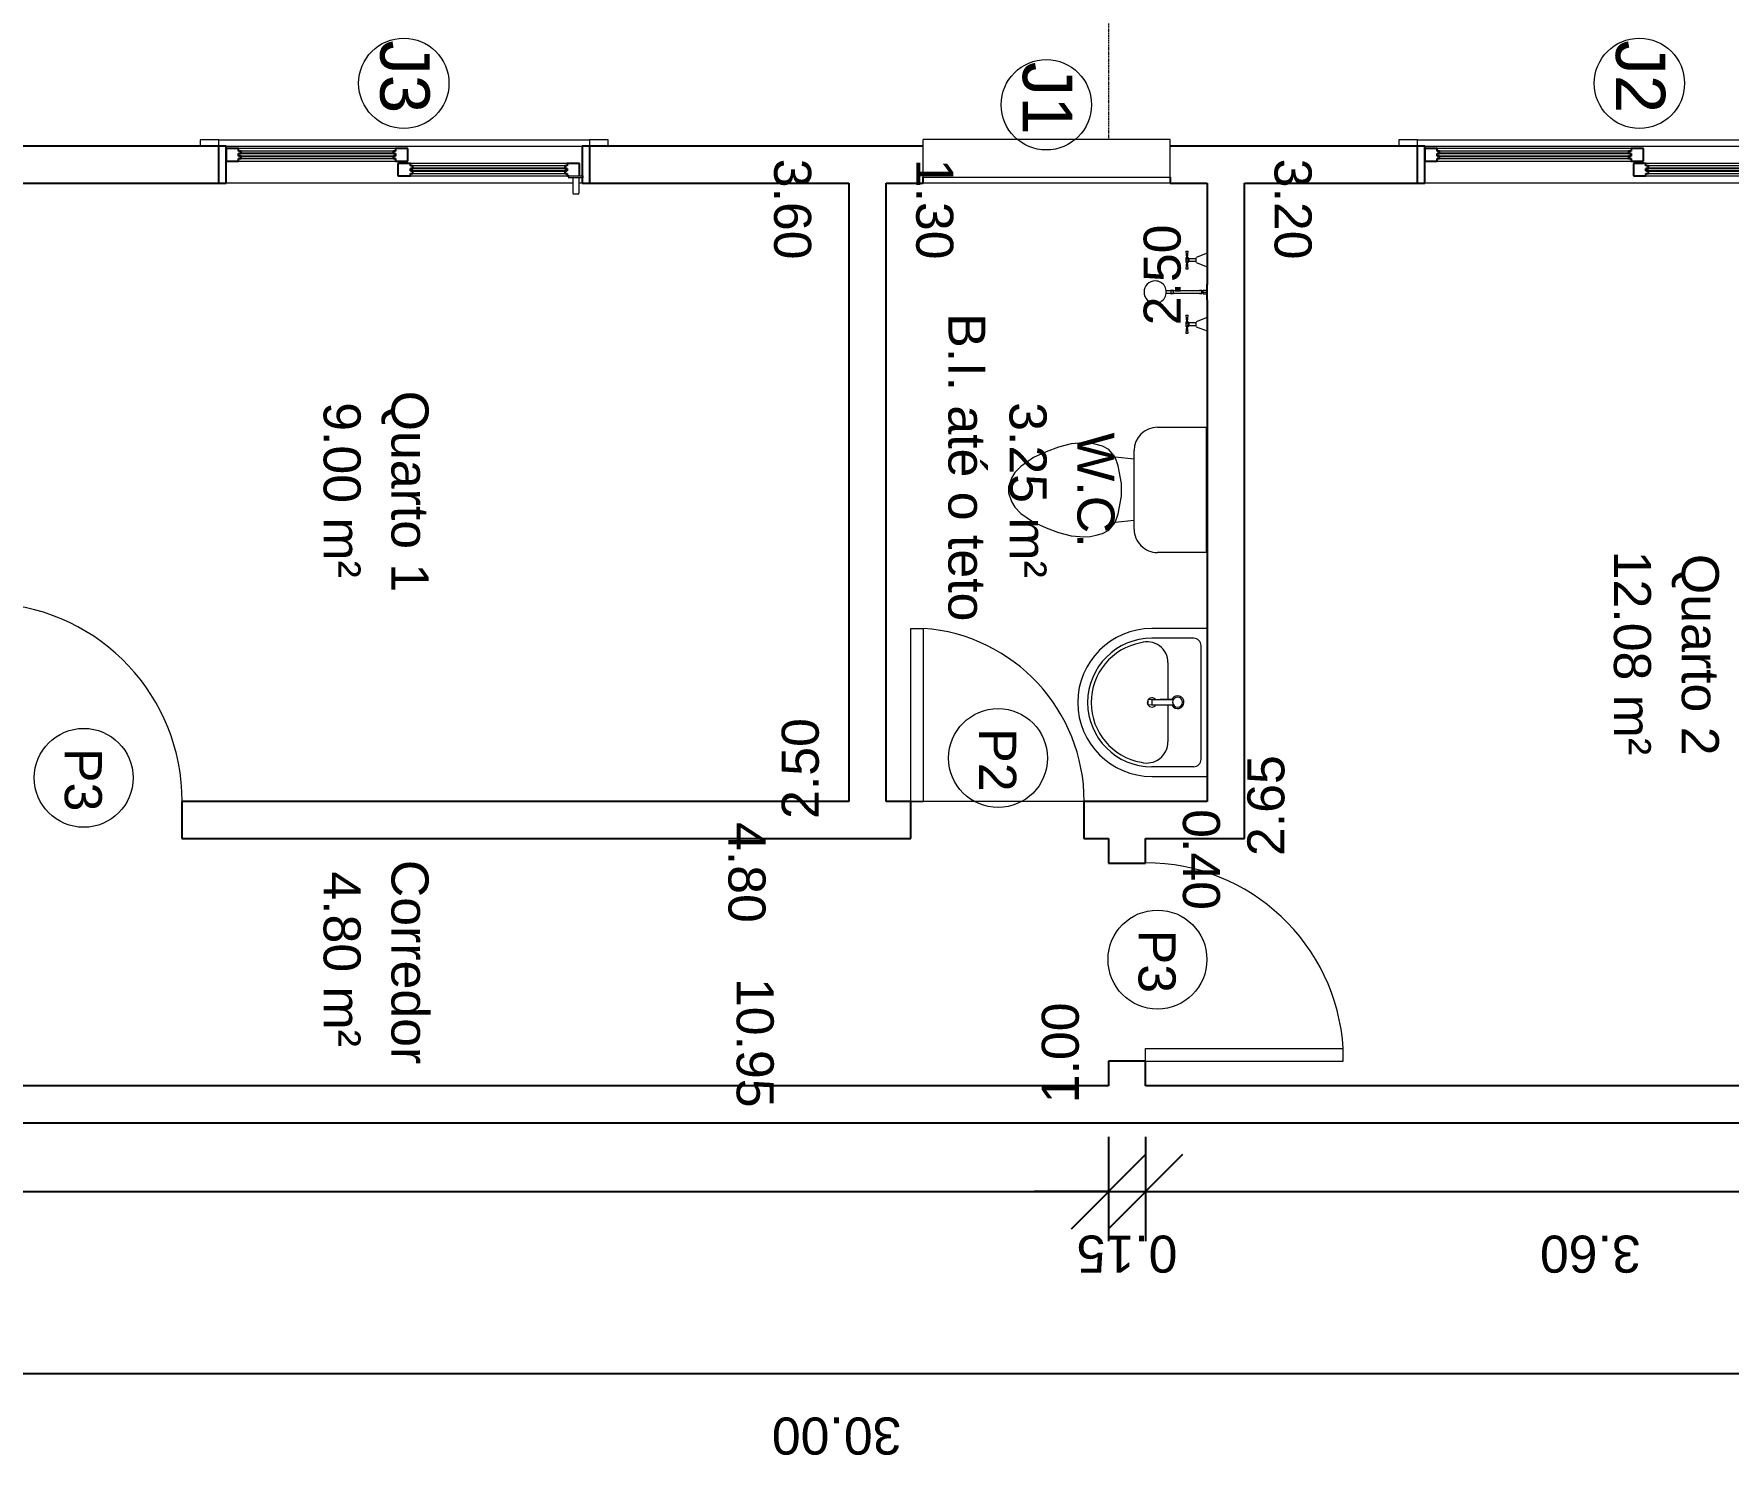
# Model space of a CAD drawing. Header units: centimetres. Extents: x 1481 to 8105, y -69 to 2574.
# Drawn here: x 2884 to 3570, y 1607 to 2183 of the extents above; entities that cross this region are included whole.
import ezdxf

# ---------------------------------------------------------------- set-up
doc = ezdxf.new("R2010")
doc.units = ezdxf.units.CM
doc.linetypes.add('Oculta', pattern=[0.714375, 0.47625, -0.238125])
for name, color, linetype, lineweight in [('A-ANNO-DIMS', 1, 'Continuous', 9), ('A-AREA-IDEN', 1, 'Continuous', 9), ('A-DETL-HDLN', 84, 'Oculta', 9), ('A-DOOR', 31, 'Continuous', 9), ('A-DOOR-IDEN', 31, 'Continuous', 9), ('A-FLOR', 192, 'Continuous', 9), ('A-GENM', 13, 'Continuous', 9), ('A-GLAZ', 151, 'Continuous', 9), ('A-GLAZ-IDEN', 152, 'Continuous', 9), ('A-WALL', 250, 'Continuous', 9), ('C-TOPO', 7, 'Continuous', 9), ('G-ANNO-TEXT', 231, 'Continuous', 9), ('P-SANR-FIXT', 31, 'Continuous', 9)]:
    doc.layers.add(name, color=color, linetype=linetype, lineweight=lineweight)
doc.styles.add('Arial', font='arial.ttf', dxfattribs={"height": 15})
doc.styles.add('Arial_1', font='arial.ttf', dxfattribs={"height": 20})
doc.dimstyles.new('Cotas_Internas', dxfattribs={"dimscale": 30.48, "dimtxt": 15.303891, "dimasz": 0.695971, "dimexe": 0, "dimexo": 0.0625, "dimgap": 0.328084, "dimtad": 0, "dimjust": 2, "dimlfac": 0.01, "dimrnd": 0.01, "dimzin": 0, "dimdsep": 46, "dimtxsty": 'Arial', "dimblk1": 'NONE', "dimblk2": 'OBLIQUE', "dimsah": 1, "dimcen": 0.09, "dimse1": 1, "dimsd1": 1, "dimsd2": 1, "dimazin": 0, "dimtfac": 1, "dimtdec": 4, "dimtix": 1, "dimtmove": 2, "dimatfit": 3, "dimfxl": 0, "dimfxlon": 1, "dimtvp": 1, "dimtolj": 1, "dimtzin": 0, "dimarcsym": 2})
doc.dimstyles.new('Cotas_Planta_Baixa', dxfattribs={"dimscale": 30.48, "dimtxt": 15.303891, "dimasz": 0.984252, "dimexe": 0.656168, "dimexo": 0.0625, "dimgap": 0.574147, "dimtad": 1, "dimlfac": 0.01, "dimrnd": 0.01, "dimzin": 0, "dimdsep": 46, "dimtxsty": 'Arial', "dimblk1": 'OBLIQUE', "dimblk2": 'OBLIQUE', "dimsah": 1, "dimcen": 0.09, "dimdle": 0.656168, "dimazin": 0, "dimtfac": 1, "dimtdec": 4, "dimtix": 1, "dimtmove": 0, "dimatfit": 3, "dimfxl": 0.787402, "dimfxlon": 1, "dimtvp": 1, "dimtolj": 1, "dimtzin": 0, "dimarcsym": 2})

# ---------------------------------------------------------------- blocks, each defined once
blk = doc.blocks.new('M_Folha única - 80 x 210-645947-Planta Baixa')
at = {"layer": 'A-DOOR', "lineweight": 18}
for p, q in [((34.9, -7.5), (34.9, -87.51)), ((40, -7.5), (34.9, -7.5)), ((40, -7.5), (40, -87.51)), ((40, -87.51), (34.9, -87.51))]:
    blk.add_line(p, q, dxfattribs=at)
at = {"layer": 'A-DOOR'}
blk.add_arc((40, -7.5), 80.17, 180, 266.35264, dxfattribs=at)
blk = doc.blocks.new('M_Folha única - 80 x 210-646044-Planta Baixa')
at = {"layer": 'A-DOOR', "lineweight": 18}
for p, q in [((34.9, 7.5), (34.9, 87.51)), ((40, 87.51), (34.9, 87.51)), ((40, 7.5), (40, 87.51)), ((40, 7.5), (34.9, 7.5))]:
    blk.add_line(p, q, dxfattribs=at)
at = {"layer": 'A-DOOR'}
blk.add_arc((40, 7.5), 80.17, 93.64736, 180, dxfattribs=at)
blk = doc.blocks.new('M_Folha única - 70 x 210-646166-Planta Baixa')
at = {"layer": 'A-DOOR', "lineweight": 18}
for p, q in [((29.9, -7.5), (29.9, -77.48)), ((35, -7.5), (29.9, -7.5)), ((35, -7.5), (35, -77.48)), ((35, -77.48), (29.9, -77.48))]:
    blk.add_line(p, q, dxfattribs=at)
at = {"layer": 'A-DOOR'}
blk.add_arc((35, -7.5), 70.17, 180, 265.83198, dxfattribs=at)
blk = doc.blocks.new('Janela 2FL Correr - Janela 2FLs 1_50 x 1_20-628755-Planta Baixa')
at = {"layer": 'A-GENM'}
for p, q in [((66.5, -4.5), (66.5, -5.3)), ((66.75, -4.5), (66.5, -4.5)), ((66.5, -4.5), (66.75, -4.5)), ((66.75, -5.3), (66.5, -5.3)), ((66.5, -5.3), (66.75, -5.3)), ((66.75, -4.5), (72.25, -4.5)), ((72.25, -5.3), (66.75, -5.3)), ((68.25, -5.3), (68.25, -11.5)), ((70.75, -11.5), (70.75, -5.3)), ((72.25, -4.5), (72.5, -4.5)), ((72.5, -4.5), (72.25, -4.5)), ((72.25, -5.3), (72.5, -5.3)), ((72.5, -5.3), (72.25, -5.3)), ((72.5, -5.3), (72.5, -4.5)), ((68.25, -9.5), (68.25, -11.5)), ((68.5, -11.75), (70.5, -11.75)), ((70.75, -11.5), (70.75, -9.5))]:
    blk.add_line(p, q, dxfattribs=at)
for points in [[(68.26, -9.44), (68.25, -9.46), (68.25, -9.48), (68.25, -9.5)], [(70.75, -9.5), (70.75, -9.48), (70.75, -9.46), (70.74, -9.44)]]:
    blk.add_open_spline(points, degree=3, dxfattribs=at)
for points, knots in [([(68.25, -11.5), (68.25, -11.52), (68.25, -11.55), (68.27, -11.6), (68.28, -11.62), (68.29, -11.64), (68.3, -11.66), (68.32, -11.67), (68.34, -11.69), (68.35, -11.7), (68.37, -11.72), (68.4, -11.73), (68.45, -11.75), (68.48, -11.75), (68.5, -11.75)], [0, 0, 0, 0, 0.166667, 0.25, 0.333333, 0.375, 0.416667, 0.5, 0.541667, 0.583333, 0.666667, 0.75, 0.833333, 1, 1, 1, 1]), ([(70.5, -11.75), (70.52, -11.75), (70.55, -11.75), (70.6, -11.73), (70.63, -11.72), (70.65, -11.7), (70.66, -11.69), (70.68, -11.67), (70.7, -11.65), (70.71, -11.63), (70.72, -11.61), (70.73, -11.59), (70.75, -11.55), (70.75, -11.52), (70.75, -11.5)], [0, 0, 0, 0, 0.166667, 0.25, 0.333333, 0.416667, 0.458333, 0.5, 0.583333, 0.666667, 0.708333, 0.75, 0.833333, 1, 1, 1, 1])]:
    blk.add_open_spline(points, degree=3, knots=knots, dxfattribs=at)
at = {"layer": 'A-GLAZ'}
for p, q in [((-75, 10), (-82.5, 10)), ((-82.5, 10), (-82.5, 7.5)), ((-75, 7.5), (-75, 10)), ((-75, 10), (75, 10)), ((-75, 7.5), (-75, -7.5)), ((-72, -7.5), (-72, 7.5)), ((-72, 7.5), (72, 7.5)), ((72, 7.5), (72, -7.5)), ((82.5, 10), (75, 10)), ((75, 10), (75, 7.5)), ((75, -7.5), (75, 7.5)), ((82.5, 7.5), (82.5, 10)), ((1.5, 6.5), (-72, 6.5)), ((-72, 1.5), (1.5, 1.5)), ((-67, 5.5), (-67, 6.5)), ((-3.5, 6.5), (-67, 6.5)), ((-3.5, 5.5), (-67, 5.5)), ((-67, 4.5), (-67, 3.5)), ((-3.5, 4.5), (-67, 4.5)), ((-67, 3.5), (-3.5, 3.5)), ((-67, 1.5), (-67, 2.5)), ((-67, 2.5), (-3.5, 2.5)), ((-67, 1.5), (-3.5, 1.5)), ((-66, 4.5), (-66, 5.5)), ((-4.5, 5.5), (-66, 5.5)), ((-66, 2.5), (-66, 3.5)), ((-66, 2.5), (-4.5, 2.5)), ((-4.5, 5.5), (-4.5, 4.5)), ((-4.5, 3.5), (-4.5, 2.5)), ((-3.5, 6.5), (-3.5, 5.5)), ((-3.5, 3.5), (-3.5, 4.5)), ((-3.5, 2.5), (-3.5, 1.5)), ((71, 0.5), (-2.5, 0.5)), ((-2.5, 0.5), (-2.5, -4.5)), ((1.5, 1.5), (1.5, 6.5)), ((2.5, -0.5), (2.5, 0.5)), ((66, 0.5), (2.5, 0.5)), ((66, 0.5), (66, -0.5)), ((71, -4.5), (71, 0.5)), ((-2.5, -4.5), (71, -4.5)), ((66, -0.5), (2.5, -0.5)), ((66, -1.5), (2.5, -1.5)), ((2.5, -1.5), (2.5, -2.5)), ((2.5, -2.5), (66, -2.5)), ((2.5, -3.5), (66, -3.5)), ((2.5, -4.5), (2.5, -3.5)), ((2.5, -4.5), (66, -4.5)), ((3.5, -1.5), (3.5, -0.5)), ((65, -0.5), (3.5, -0.5)), ((3.5, -3.5), (3.5, -2.5)), ((3.5, -3.5), (65, -3.5)), ((65, -0.5), (65, -1.5)), ((65, -2.5), (65, -3.5)), ((66, -2.5), (66, -1.5)), ((66, -3.5), (66, -4.5)), ((68.28, -7.5), (-72, -7.5)), ((72, -7.5), (70.72, -7.5))]:
    blk.add_line(p, q, dxfattribs=at)
at = {"layer": 'A-GLAZ', "lineweight": 25}
for p, q in [((-72, 7.5), (-75, 7.5)), ((-72, -7.5), (-72, 7.5)), ((75, 7.5), (72, 7.5)), ((72, 7.5), (72, -4.5)), ((-67, 6.5), (-72, 6.5)), ((-72, 6.5), (-72, 1.5)), ((-72, 1.5), (-67, 1.5)), ((-67, 5.5), (-67, 6.5)), ((-66, 5.5), (-67, 5.5)), ((-3.5, 4.5), (-67, 4.5)), ((-67, 4.5), (-67, 3.5)), ((-67, 3.5), (-67, 4.5)), ((-67, 4.5), (-66, 4.5)), ((-67, 3.5), (-3.5, 3.5)), ((-66, 3.5), (-67, 3.5)), ((-67, 1.5), (-67, 2.5)), ((-67, 2.5), (-66, 2.5)), ((-66, 4.5), (-66, 5.5)), ((-66, 2.5), (-66, 3.5)), ((-3.5, 5.5), (-4.5, 5.5)), ((-4.5, 5.5), (-4.5, 4.5)), ((-4.5, 4.5), (-3.5, 4.5)), ((-3.5, 3.5), (-4.5, 3.5)), ((-4.5, 3.5), (-4.5, 2.5)), ((-4.5, 2.5), (-3.5, 2.5)), ((-3.5, 6.5), (-3.5, 5.5)), ((1.5, 6.5), (-3.5, 6.5)), ((-3.5, 3.5), (-3.5, 4.5)), ((-3.5, 4.5), (-3.5, 3.5)), ((-3.5, 2.5), (-3.5, 1.5)), ((-3.5, 1.5), (1.5, 1.5)), ((2.5, 0.5), (-2.5, 0.5)), ((-2.5, 0.5), (-2.5, -4.5)), ((1.5, 1.5), (1.5, 6.5)), ((2.5, -0.5), (2.5, 0.5)), ((66, 0.5), (66, -0.5)), ((71, 0.5), (66, 0.5)), ((71, -4.5), (71, 0.5)), ((-2.5, -4.5), (2.5, -4.5)), ((3.5, -0.5), (2.5, -0.5)), ((66, -1.5), (2.5, -1.5)), ((2.5, -1.5), (2.5, -2.5)), ((2.5, -2.5), (2.5, -1.5)), ((2.5, -1.5), (3.5, -1.5)), ((2.5, -2.5), (66, -2.5)), ((3.5, -2.5), (2.5, -2.5)), ((2.5, -4.5), (2.5, -3.5)), ((2.5, -3.5), (3.5, -3.5)), ((3.5, -1.5), (3.5, -0.5)), ((3.5, -3.5), (3.5, -2.5)), ((66, -0.5), (65, -0.5)), ((65, -0.5), (65, -1.5)), ((65, -1.5), (66, -1.5)), ((66, -2.5), (65, -2.5)), ((65, -2.5), (65, -3.5)), ((65, -3.5), (66, -3.5)), ((66, -2.5), (66, -1.5)), ((66, -1.5), (66, -2.5)), ((66, -3.5), (66, -4.5)), ((66, -4.5), (66.75, -4.5)), ((72, -5.3), (72, -7.5)), ((-75, -7.5), (-72, -7.5)), ((72, -7.5), (75, -7.5))]:
    blk.add_line(p, q, dxfattribs=at)
blk = doc.blocks.new('Janela 2FL Correr - Janela 2FLs 1_80 x 1_20-646655-Planta Baixa')
at = {"layer": 'A-GENM'}
for p, q in [((81.5, -4.5), (81.5, -5.3)), ((81.75, -4.5), (81.5, -4.5)), ((81.5, -4.5), (81.75, -4.5)), ((81.75, -5.3), (81.5, -5.3)), ((81.5, -5.3), (81.75, -5.3)), ((81.75, -4.5), (87.25, -4.5)), ((87.25, -5.3), (81.75, -5.3)), ((83.25, -5.3), (83.25, -11.5)), ((85.75, -11.5), (85.75, -5.3)), ((87.25, -4.5), (87.5, -4.5)), ((87.5, -4.5), (87.25, -4.5)), ((87.25, -5.3), (87.5, -5.3)), ((87.5, -5.3), (87.25, -5.3)), ((87.5, -5.3), (87.5, -4.5)), ((83.25, -9.5), (83.25, -11.5)), ((83.5, -11.75), (85.5, -11.75)), ((85.75, -11.5), (85.75, -9.5))]:
    blk.add_line(p, q, dxfattribs=at)
for points in [[(83.26, -9.44), (83.25, -9.46), (83.25, -9.48), (83.25, -9.5)], [(85.75, -9.5), (85.75, -9.48), (85.75, -9.46), (85.74, -9.44)]]:
    blk.add_open_spline(points, degree=3, dxfattribs=at)
for points, knots in [([(83.25, -11.5), (83.25, -11.52), (83.25, -11.55), (83.27, -11.6), (83.28, -11.62), (83.29, -11.64), (83.3, -11.66), (83.32, -11.67), (83.34, -11.69), (83.35, -11.7), (83.37, -11.72), (83.4, -11.73), (83.45, -11.75), (83.48, -11.75), (83.5, -11.75)], [0, 0, 0, 0, 0.166667, 0.25, 0.333333, 0.375, 0.416667, 0.5, 0.541667, 0.583333, 0.666667, 0.75, 0.833333, 1, 1, 1, 1]), ([(85.5, -11.75), (85.52, -11.75), (85.55, -11.75), (85.6, -11.73), (85.63, -11.72), (85.65, -11.7), (85.66, -11.69), (85.68, -11.67), (85.7, -11.65), (85.71, -11.63), (85.72, -11.61), (85.73, -11.59), (85.75, -11.55), (85.75, -11.52), (85.75, -11.5)], [0, 0, 0, 0, 0.166667, 0.25, 0.333333, 0.416667, 0.458333, 0.5, 0.583333, 0.666667, 0.708333, 0.75, 0.833333, 1, 1, 1, 1])]:
    blk.add_open_spline(points, degree=3, knots=knots, dxfattribs=at)
at = {"layer": 'A-GLAZ'}
for p, q in [((-90, 10), (-97.5, 10)), ((-97.5, 10), (-97.5, 7.5)), ((-90, 7.5), (-90, 10)), ((-90, 10), (90, 10)), ((-90, 7.5), (-90, -7.5)), ((-87, -7.5), (-87, 7.5)), ((-87, 7.5), (87, 7.5)), ((87, 7.5), (87, -7.5)), ((97.5, 10), (90, 10)), ((90, 10), (90, 7.5)), ((90, -7.5), (90, 7.5)), ((97.5, 7.5), (97.5, 10)), ((1.5, 6.5), (-87, 6.5)), ((-87, 1.5), (1.5, 1.5)), ((-82, 5.5), (-82, 6.5)), ((-3.5, 6.5), (-82, 6.5)), ((-3.5, 5.5), (-82, 5.5)), ((-82, 4.5), (-82, 3.5)), ((-3.5, 4.5), (-82, 4.5)), ((-82, 3.5), (-3.5, 3.5)), ((-82, 1.5), (-82, 2.5)), ((-82, 2.5), (-3.5, 2.5)), ((-82, 1.5), (-3.5, 1.5)), ((-81, 4.5), (-81, 5.5)), ((-4.5, 5.5), (-81, 5.5)), ((-81, 2.5), (-81, 3.5)), ((-81, 2.5), (-4.5, 2.5)), ((-4.5, 5.5), (-4.5, 4.5)), ((-4.5, 3.5), (-4.5, 2.5)), ((-3.5, 6.5), (-3.5, 5.5)), ((-3.5, 3.5), (-3.5, 4.5)), ((-3.5, 2.5), (-3.5, 1.5)), ((86, 0.5), (-2.5, 0.5)), ((-2.5, 0.5), (-2.5, -4.5)), ((1.5, 1.5), (1.5, 6.5)), ((2.5, -0.5), (2.5, 0.5)), ((81, 0.5), (2.5, 0.5)), ((81, 0.5), (81, -0.5)), ((86, -4.5), (86, 0.5)), ((-2.5, -4.5), (86, -4.5)), ((81, -0.5), (2.5, -0.5)), ((81, -1.5), (2.5, -1.5)), ((2.5, -1.5), (2.5, -2.5)), ((2.5, -2.5), (81, -2.5)), ((2.5, -3.5), (81, -3.5)), ((2.5, -4.5), (2.5, -3.5)), ((2.5, -4.5), (81, -4.5)), ((3.5, -1.5), (3.5, -0.5)), ((80, -0.5), (3.5, -0.5)), ((3.5, -3.5), (3.5, -2.5)), ((3.5, -3.5), (80, -3.5)), ((80, -0.5), (80, -1.5)), ((80, -2.5), (80, -3.5)), ((81, -2.5), (81, -1.5)), ((81, -3.5), (81, -4.5)), ((83.28, -7.5), (-87, -7.5)), ((87, -7.5), (85.72, -7.5))]:
    blk.add_line(p, q, dxfattribs=at)
at = {"layer": 'A-GLAZ', "lineweight": 25}
for p, q in [((-87, 7.5), (-90, 7.5)), ((-87, -7.5), (-87, 7.5)), ((90, 7.5), (87, 7.5)), ((87, 7.5), (87, -4.5)), ((-82, 6.5), (-87, 6.5)), ((-87, 6.5), (-87, 1.5)), ((-87, 1.5), (-82, 1.5)), ((-82, 5.5), (-82, 6.5)), ((-81, 5.5), (-82, 5.5)), ((-3.5, 4.5), (-82, 4.5)), ((-82, 4.5), (-82, 3.5)), ((-82, 3.5), (-82, 4.5)), ((-82, 4.5), (-81, 4.5)), ((-82, 3.5), (-3.5, 3.5)), ((-81, 3.5), (-82, 3.5)), ((-82, 1.5), (-82, 2.5)), ((-82, 2.5), (-81, 2.5)), ((-81, 4.5), (-81, 5.5)), ((-81, 2.5), (-81, 3.5)), ((-3.5, 5.5), (-4.5, 5.5)), ((-4.5, 5.5), (-4.5, 4.5)), ((-4.5, 4.5), (-3.5, 4.5)), ((-3.5, 3.5), (-4.5, 3.5)), ((-4.5, 3.5), (-4.5, 2.5)), ((-4.5, 2.5), (-3.5, 2.5)), ((-3.5, 6.5), (-3.5, 5.5)), ((1.5, 6.5), (-3.5, 6.5)), ((-3.5, 3.5), (-3.5, 4.5)), ((-3.5, 4.5), (-3.5, 3.5)), ((-3.5, 2.5), (-3.5, 1.5)), ((-3.5, 1.5), (1.5, 1.5)), ((2.5, 0.5), (-2.5, 0.5)), ((-2.5, 0.5), (-2.5, -4.5)), ((1.5, 1.5), (1.5, 6.5)), ((2.5, -0.5), (2.5, 0.5)), ((81, 0.5), (81, -0.5)), ((86, 0.5), (81, 0.5)), ((86, -4.5), (86, 0.5)), ((-2.5, -4.5), (2.5, -4.5)), ((3.5, -0.5), (2.5, -0.5)), ((81, -1.5), (2.5, -1.5)), ((2.5, -1.5), (2.5, -2.5)), ((2.5, -2.5), (2.5, -1.5)), ((2.5, -1.5), (3.5, -1.5)), ((2.5, -2.5), (81, -2.5)), ((3.5, -2.5), (2.5, -2.5)), ((2.5, -4.5), (2.5, -3.5)), ((2.5, -3.5), (3.5, -3.5)), ((3.5, -1.5), (3.5, -0.5)), ((3.5, -3.5), (3.5, -2.5)), ((81, -0.5), (80, -0.5)), ((80, -0.5), (80, -1.5)), ((80, -1.5), (81, -1.5)), ((81, -2.5), (80, -2.5)), ((80, -2.5), (80, -3.5)), ((80, -3.5), (81, -3.5)), ((81, -2.5), (81, -1.5)), ((81, -1.5), (81, -2.5)), ((81, -3.5), (81, -4.5)), ((81, -4.5), (81.75, -4.5)), ((87, -5.3), (87, -7.5)), ((-90, -7.5), (-87, -7.5)), ((87, -7.5), (90, -7.5))]:
    blk.add_line(p, q, dxfattribs=at)
blk = doc.blocks.new('Janela Maxim-ar - WC 1_00 x 0_60-628378-Planta Baixa')
at = {"layer": 'A-GLAZ'}
for p, q in [((-50, -5.08), (-50, 10.16)), ((50, 10.16), (-50, 10.16)), ((50, -5.08), (50, 10.16)), ((-50, -5.08), (50, -5.08))]:
    blk.add_line(p, q, dxfattribs=at)
blk = doc.blocks.new('Pia WC - Pia Simples WC-336002-Planta Baixa')
at = {"layer": 'P-SANR-FIXT'}
for p, q in [((-29.9, 22.5), (-29.9, 0)), ((-26, 5.5), (-26, 22.42)), ((-1.26, 14.24), (-0.93, 23.87)), ((-0.93, 23.87), (1.17, 23.87)), ((1.12, 22.42), (-0.88, 22.42)), ((-0.88, 22.42), (-0.88, 13.77)), ((1.12, 13.77), (1.12, 22.42)), ((1.17, 23.87), (1.5, 14.24)), ((26, 5.5), (26, 22.42)), ((29.9, 0), (29.9, 22.5)), ((-1.2, 15.91), (-15.88, 15.91)), ((16.12, 15.91), (1.44, 15.91)), ((-23, 2.5), (23, 2.5))]:
    blk.add_line(p, q, dxfattribs=at)
for centre, radius, start, end in [((0, 22.5), 29.9, 360, 180), ((0, 22.42), 26, 360, 180), ((0, 22.42), 24.57, 10.55316, 169.86698), ((-15.88, 24.51), 8.6, 164.97795, 270), ((0, 22.42), 1.88, 312.47474, 236.64659), ((16.12, 24.34), 8.43, 270, 17.7612), ((0.12, 12.04), 2.6, 122.05248, 266.93513), ((0.12, 12.04), 2, 90, 270), ((0.12, 12.04), 2.6, 266.93513, 57.94752), ((0.12, 12.04), 2, 270, 90), ((-23, 5.5), 3, 180, 270), ((23, 5.5), 3, 270, 0)]:
    blk.add_arc(centre, radius, start, end, dxfattribs=at)
blk = doc.blocks.new('Assento Sanitário - Privada-333374-Planta Baixa')
at = {"layer": 'P-SANR-FIXT'}
for p, q in [((-25.34, 49.47), (25.34, 49.47)), ((-25.34, 29.84), (-25.34, 49.47)), ((25.34, 49.47), (25.34, 29.84)), ((15.87, 20.38), (-15.88, 20.38)), ((-12.35, 20.38), (-13.23, 12.7)), ((-9.74, 13.97), (-13.23, 12.7)), ((-2.54, 15.24), (-9.74, 13.97)), ((2.54, 15.24), (-2.54, 15.24)), ((9.74, 13.97), (2.54, 15.24)), ((13.23, 12.7), (9.74, 13.97)), ((12.35, 20.38), (13.23, 12.7)), ((-17.7, 7.62), (-18.38, 5.08)), ((-16.26, 10.16), (-17.7, 7.62)), ((-13.23, 12.7), (-16.26, 10.16)), ((16.26, 10.16), (13.23, 12.7)), ((17.7, 7.62), (16.26, 10.16)), ((18.38, 5.08), (17.7, 7.62)), ((-18.83, 2.53), (-19.05, 0)), ((-19.05, 0), (-18.61, -5.06)), ((-18.38, 5.08), (-18.83, 2.53)), ((18.83, 2.53), (18.38, 5.08)), ((18.61, -5.06), (19.05, 0)), ((19.05, 0), (18.83, 2.53)), ((-18.61, -5.06), (-17.24, -10.16)), ((17.24, -10.16), (18.61, -5.06)), ((-17.24, -10.16), (-15.39, -15.24)), ((15.39, -15.24), (17.24, -10.16)), ((-15.39, -15.24), (-13.02, -20.32)), ((-13.02, -20.32), (-9.5, -25.4)), ((9.5, -25.4), (13.02, -20.32)), ((13.02, -20.32), (15.39, -15.24)), ((-9.5, -25.4), (-6.96, -27.94)), ((6.96, -27.94), (9.5, -25.4)), ((-6.96, -27.94), (-4.76, -29.21)), ((-4.76, -29.21), (-1.27, -30.48)), ((-1.27, -30.48), (1.27, -30.48)), ((1.27, -30.48), (4.76, -29.21)), ((4.76, -29.21), (6.96, -27.94))]:
    blk.add_line(p, q, dxfattribs=at)
for centre, start, end in [((-15.88, 29.84), 180, 270), ((15.87, 29.84), 270, 360)]:
    blk.add_arc(centre, 9.46, start, end, dxfattribs=at)
blk = doc.blocks.new('Chuveiro - Chuveiro Simples _ducha_-337202-Planta Baixa')
at = {"layer": 'P-SANR-FIXT'}
for p, q in [((0.01, 14.7), (-0.75, 14.7)), ((-0.75, 14.7), (-0.75, 14.68)), ((-0.75, 13.7), (-0.75, 14.7)), ((-0.75, 13.72), (-0.75, 13.7)), ((-0.5, 14.18), (-0.5, 2.68)), ((-0.49, 16.65), (-0.49, 14.2)), ((0.75, 14.7), (0.02, 14.7)), ((0.5, 2.68), (0.5, 14.18)), ((0.51, 14.2), (0.51, 16.66)), ((0.75, 14.7), (0.75, 13.7)), ((0.75, 14.68), (0.75, 14.7)), ((0.75, 13.7), (0.75, 13.72)), ((-14, 8.4), (-16.6, 8.63)), ((-16.6, 8.63), (-16.6, 7.77)), ((-16.6, 7.77), (-14, 8)), ((-14, 8.6), (-14, 7.8)), ((-13.97, 8.6), (-14, 8.6)), ((-14, 8.6), (-13.03, 8.6)), ((-14, 8), (-14, 8.4)), ((-13.03, 7.8), (-14, 7.8)), ((-14, 7.8), (-13.97, 7.8)), ((-13.7, 7.8), (-13.7, 7.5)), ((-12.3, 7.5), (-13.7, 7.5)), ((-13.7, 7.5), (-13.49, 7.5)), ((-13.5, 7.5), (-13.5, 4.5)), ((-13.48, 7.5), (-13.5, 7.5)), ((-13.5, 7.5), (-13.25, 7.5)), ((-12.97, 8.6), (-12, 8.6)), ((-12, 7.8), (-12.97, 7.8)), ((-12.75, 7.5), (-12.5, 7.5)), ((-12.5, 7.5), (-12.52, 7.5)), ((-12.51, 7.5), (-12.3, 7.5)), ((-12.5, 4.5), (-12.5, 7.5)), ((-12.3, 7.5), (-12.3, 7.8)), ((-12, 8.6), (-12.03, 8.6)), ((-12.03, 7.8), (-12, 7.8)), ((-9.4, 8.63), (-12, 8.4)), ((-12, 7.8), (-12, 8.6)), ((-12, 8), (-12, 8.4)), ((-12, 8), (-9.4, 7.77)), ((-9.4, 8.63), (-9.4, 7.77)), ((-0.75, 13.7), (0.75, 13.7)), ((12, 8.4), (9.4, 8.63)), ((9.4, 8.63), (9.4, 7.77)), ((9.4, 7.77), (12, 8)), ((12, 8.6), (12, 7.8)), ((12.03, 8.6), (12, 8.6)), ((12, 8.6), (12.97, 8.6)), ((12, 8), (12, 8.4)), ((12.97, 7.8), (12, 7.8)), ((12, 7.8), (12.03, 7.8)), ((12.3, 7.8), (12.3, 7.5)), ((13.7, 7.5), (12.3, 7.5)), ((12.3, 7.5), (12.51, 7.5)), ((12.5, 7.5), (12.5, 4.5)), ((12.52, 7.5), (12.5, 7.5)), ((12.5, 7.5), (12.75, 7.5)), ((13.03, 8.6), (14, 8.6)), ((14, 7.8), (13.03, 7.8)), ((13.25, 7.5), (13.5, 7.5)), ((13.5, 7.5), (13.48, 7.5)), ((13.49, 7.5), (13.7, 7.5)), ((13.5, 4.5), (13.5, 7.5)), ((13.7, 7.5), (13.7, 7.8)), ((14, 8.6), (13.97, 8.6)), ((13.97, 7.8), (14, 7.8)), ((16.6, 8.63), (14, 8.4)), ((14, 7.8), (14, 8.6)), ((14, 8), (14, 8.4)), ((14, 8), (16.6, 7.77)), ((16.6, 8.63), (16.6, 7.77)), ((-14, 4.5), (-15.75, 0)), ((-13.87, 4.5), (-13, 4.5)), ((-13, 4.5), (-12.13, 4.5)), ((-10.25, 0), (-12, 4.5)), ((-3.2, 0.2), (-3.2, 0)), ((-3.09, 0.2), (-3.2, 0.2)), ((-3.2, 0.2), (3.2, 0.2)), ((-0.48, 3.2), (-0.75, 3.2)), ((-0.75, 3.2), (-0.75, 3.18)), ((-0.75, 2.2), (-0.75, 3.2)), ((-0.75, 2.22), (-0.75, 2.2)), ((-0.75, 2.2), (0.75, 2.2)), ((-0.75, 1.7), (0, 1.7)), ((-0.75, 1.7), (-0.75, 0.2)), ((-0.5, 2.7), (-0.5, 1.7)), ((0, 1.7), (0.75, 1.7)), ((0, 1.7), (0, 0.2)), ((0.75, 3.2), (0.48, 3.2)), ((0.5, 1.7), (0.5, 2.7)), ((0.75, 3.2), (0.75, 2.2)), ((0.75, 3.18), (0.75, 3.2)), ((0.75, 2.2), (0.75, 2.22)), ((0.75, 1.7), (0.75, 0.2)), ((3.2, 0.2), (3.09, 0.2)), ((3.2, 0), (3.2, 0.2)), ((12, 4.5), (10.25, 0)), ((12.13, 4.5), (13, 4.5)), ((13, 4.5), (13.87, 4.5)), ((15.75, 0), (14, 4.5)), ((3.2, 0), (-3.2, 0)), ((-3.2, 0), (-3.09, 0)), ((3.09, 0), (3.2, 0))]:
    blk.add_line(p, q, dxfattribs=at)
for centre, radius, start, end in [((0, 21.09), 4.5, 360, 180), ((0, 21.09), 4.5, 180, 360), ((-13, 8.2), 0.427, 90, 270), ((-13, 8.2), 0.427, 270, 90), ((13, 8.2), 0.427, 90, 270), ((13, 8.2), 0.427, 270, 90)]:
    blk.add_arc(centre, radius, start, end, dxfattribs=at)
blk.add_ellipse((0, 14.18), major_axis=(-0.5, 0), ratio=0.866025, start_param=1.570796, end_param=1.832596, dxfattribs=at)
blk = doc.blocks.new('M_Identificador da porta - M_Identificador da porta-1233-Planta Baixa')
at = {"layer": 'A-DOOR-IDEN'}
blk.add_circle((-0.0103, 0.0033), 0.2, dxfattribs=at)
blk = doc.blocks.new('M_Identificador da janela - M_Identificador da janela-3796-Planta Baixa')
at = {"layer": 'A-GLAZ-IDEN'}
blk.add_circle((0.0131, -0.0015), 0.1827, dxfattribs=at)
blk = doc.blocks.new('*D214')
at = {"layer": 'Defpoints', "color": 0, "transparency": 16777216}
for p in [(2224.32, 1789.92), (3319.32, 1789.92), (3319.32, 1789.92)]:
    blk.add_point(p, dxfattribs=at)
at = {"layer": 'A-ANNO-DIMS', "color": 0, "transparency": 16777216, "insert": (3183.86, 1801.66), "char_height": 15, "width": 62.4399, "attachment_point": 1, "rotation": 270, "line_spacing_factor": 0.941778, "style": 'Arial'}
blk.add_mtext('\\A1;10.95', dxfattribs=at)
blk = doc.blocks.new('_None')
blk = doc.blocks.new('_Oblique')
at = {"color": 0, "linetype": 'ByBlock', "lineweight": -2}
blk.add_line((-0.5, -0.5), (0.5, 0.5), dxfattribs=at)
blk = doc.blocks.new('*D218')
at = {"layer": 'Defpoints', "color": 0, "transparency": 16777216}
for p in [(3177.62, 2123.06), (3177.62, 1873.06), (3177.62, 1873.06)]:
    blk.add_point(p, dxfattribs=at)
at = {"layer": 'A-ANNO-DIMS', "color": 0, "transparency": 16777216, "insert": (3187.1, 1865.96), "char_height": 15, "width": 48.5957, "attachment_point": 1, "rotation": 90, "line_spacing_factor": 0.941778, "style": 'Arial'}
blk.add_mtext('\\A1;2.50', dxfattribs=at)
blk = doc.blocks.new('*D219')
at = {"layer": 'Defpoints', "color": 0, "transparency": 16777216}
for p in [(2854.32, 2128.16), (3214.32, 2128.16), (3214.32, 2128.16)]:
    blk.add_point(p, dxfattribs=at)
at = {"layer": 'A-ANNO-DIMS', "color": 0, "transparency": 16777216, "insert": (3199.02, 2132.99), "char_height": 15, "width": 48.5957, "attachment_point": 1, "rotation": 270, "line_spacing_factor": 0.941778, "style": 'Arial'}
blk.add_mtext('\\A1;3.60', dxfattribs=at)
blk = doc.blocks.new('*D220')
at = {"layer": 'Defpoints', "color": 0, "transparency": 16777216}
for p in [(3333.09, 2123.06), (3333.09, 2123.06), (3333.09, 1873.06)]:
    blk.add_point(p, dxfattribs=at)
at = {"layer": 'A-ANNO-DIMS', "color": 0, "transparency": 16777216, "insert": (3333.54, 2065.6), "char_height": 15, "width": 48.5957, "attachment_point": 1, "rotation": 90, "line_spacing_factor": 0.941778, "style": 'Arial'}
blk.add_mtext('\\A1;2.50', dxfattribs=at)
blk = doc.blocks.new('*D221')
at = {"layer": 'Defpoints', "color": 0, "transparency": 16777216}
for p in [(3229.32, 2128.16), (3229.32, 2128.16), (3359.32, 2128.16)]:
    blk.add_point(p, dxfattribs=at)
at = {"layer": 'A-ANNO-DIMS', "color": 0, "transparency": 16777216, "insert": (3256.52, 2132.99), "char_height": 15, "width": 48.5957, "attachment_point": 1, "rotation": 270, "line_spacing_factor": 0.941778, "style": 'Arial'}
blk.add_mtext('\\A1;1.30', dxfattribs=at)
blk = doc.blocks.new('*D222')
at = {"layer": 'Defpoints', "color": 0, "transparency": 16777216}
for p in [(2839.32, 1859.9), (3319.32, 1859.9), (3319.32, 1859.9)]:
    blk.add_point(p, dxfattribs=at)
at = {"layer": 'A-ANNO-DIMS', "color": 0, "transparency": 16777216, "insert": (3180.54, 1864.72), "char_height": 15, "width": 48.5957, "attachment_point": 1, "rotation": 270, "line_spacing_factor": 0.941778, "style": 'Arial'}
blk.add_mtext('\\A1;4.80', dxfattribs=at)
blk = doc.blocks.new('*D223')
at = {"layer": 'Defpoints', "color": 0, "transparency": 16777216}
for p in [(3282.85, 1858.06), (3282.85, 1758.06), (3282.85, 1758.06)]:
    blk.add_point(p, dxfattribs=at)
at = {"layer": 'A-ANNO-DIMS', "color": 0, "transparency": 16777216, "insert": (3292.33, 1750.96), "char_height": 15, "width": 48.5957, "attachment_point": 1, "rotation": 90, "line_spacing_factor": 0.941778, "style": 'Arial'}
blk.add_mtext('\\A1;1.00', dxfattribs=at)
blk = doc.blocks.new('*D224')
at = {"layer": 'Defpoints', "color": 0, "transparency": 16777216}
for p in [(3334.32, 1865.11), (3374.32, 1865.11), (3374.32, 1865.11)]:
    blk.add_point(p, dxfattribs=at)
at = {"layer": 'A-ANNO-DIMS', "color": 0, "transparency": 16777216, "insert": (3364.42, 1869.93), "char_height": 15, "width": 48.5957, "attachment_point": 1, "rotation": 270, "line_spacing_factor": 0.941778, "style": 'Arial'}
blk.add_mtext('\\A1;0.40', dxfattribs=at)
blk = doc.blocks.new('*D225')
at = {"layer": 'Defpoints', "color": 0, "transparency": 16777216}
for p in [(3334.32, 1789.92), (3694.32, 1789.92), (3694.32, 1789.92)]:
    blk.add_point(p, dxfattribs=at)
at = {"layer": 'A-ANNO-DIMS', "color": 0, "transparency": 16777216, "insert": (3679.02, 1794.74), "char_height": 15, "width": 48.5957, "attachment_point": 1, "rotation": 270, "line_spacing_factor": 0.941778, "style": 'Arial'}
blk.add_mtext('\\A1;3.60', dxfattribs=at)
blk = doc.blocks.new('*D227')
at = {"layer": 'Defpoints', "color": 0, "transparency": 16777216}
for p in [(3374.32, 2128.16), (3374.32, 2128.16), (3694.32, 2128.16)]:
    blk.add_point(p, dxfattribs=at)
at = {"layer": 'A-ANNO-DIMS', "color": 0, "transparency": 16777216, "insert": (3401.52, 2132.99), "char_height": 15, "width": 48.5957, "attachment_point": 1, "rotation": 270, "line_spacing_factor": 0.941778, "style": 'Arial'}
blk.add_mtext('\\A1;3.20', dxfattribs=at)
blk = doc.blocks.new('*D228')
at = {"layer": 'Defpoints', "color": 0, "transparency": 16777216}
for p in [(3366.05, 2123.06), (3366.05, 1858.06), (3366.05, 1858.06)]:
    blk.add_point(p, dxfattribs=at)
at = {"layer": 'A-ANNO-DIMS', "color": 0, "transparency": 16777216, "insert": (3375.52, 1850.96), "char_height": 15, "width": 48.5957, "attachment_point": 1, "rotation": 90, "line_spacing_factor": 0.941778, "style": 'Arial'}
blk.add_mtext('\\A1;2.65', dxfattribs=at)
blk = doc.blocks.new('*D252')
at = {"layer": 'A-ANNO-DIMS', "color": 0, "lineweight": -2, "transparency": 16777216}
for p, q in [((2224.32, 1737.33), (2224.32, 1695.24)), ((3319.32, 1737.33), (3319.32, 1695.24)), ((2204.32, 1715.24), (3339.32, 1715.24))]:
    blk.add_line(p, q, dxfattribs=at)
at = {"layer": 'Defpoints', "color": 0, "transparency": 16777216}
for p in [(2224.32, 1739.24), (3319.32, 1739.24), (3319.32, 1715.24)]:
    blk.add_point(p, dxfattribs=at)
at = {"layer": 'A-ANNO-DIMS', "color": 0, "lineweight": -2, "transparency": 16777216, "xscale": 29.99999999999999, "yscale": 29.99999999999999, "zscale": 29.99999999999999, "rotation": 180}
blk.add_blockref('_Oblique', (2224.32, 1715.24), dxfattribs=at)
at = {"layer": 'A-ANNO-DIMS', "color": 0, "lineweight": -2, "transparency": 16777216, "xscale": 29.99999999999999, "yscale": 29.99999999999999, "zscale": 29.99999999999999}
blk.add_blockref('_Oblique', (3319.32, 1715.24), dxfattribs=at)
at = {"layer": 'A-ANNO-DIMS', "color": 0, "transparency": 16777216, "insert": (2771.82, 1690.08), "char_height": 15, "width": 62.4399, "attachment_point": 5, "rotation": 180, "style": 'Arial'}
blk.add_mtext('\\A1;10.95', dxfattribs=at)
blk = doc.blocks.new('*D253')
at = {"layer": 'A-ANNO-DIMS', "color": 0, "lineweight": -2, "transparency": 16777216}
for p, q in [((3319.32, 1737.33), (3319.32, 1695.24)), ((3334.32, 1737.33), (3334.32, 1695.24)), ((3319.32, 1715.24), (3289.32, 1715.24)), ((3319.32, 1715.24), (3334.32, 1715.24)), ((3334.32, 1715.24), (3364.32, 1715.24))]:
    blk.add_line(p, q, dxfattribs=at)
at = {"layer": 'Defpoints', "color": 0, "transparency": 16777216}
for p in [(3319.32, 1739.24), (3334.32, 1739.24), (3334.32, 1715.24)]:
    blk.add_point(p, dxfattribs=at)
at = {"layer": 'A-ANNO-DIMS', "color": 0, "lineweight": -2, "transparency": 16777216, "xscale": 29.99999999999999, "yscale": 29.99999999999999, "zscale": 29.99999999999999}
blk.add_blockref('_Oblique', (3319.32, 1715.24), dxfattribs=at)
at = {"layer": 'A-ANNO-DIMS', "color": 0, "lineweight": -2, "transparency": 16777216, "xscale": 29.99999999999999, "yscale": 29.99999999999999, "zscale": 29.99999999999999, "rotation": 180}
blk.add_blockref('_Oblique', (3334.32, 1715.24), dxfattribs=at)
at = {"layer": 'A-ANNO-DIMS', "color": 0, "transparency": 16777216, "insert": (3326.82, 1690.08), "char_height": 15, "width": 48.5957, "attachment_point": 5, "rotation": 180, "style": 'Arial'}
blk.add_mtext('\\A1;0.15', dxfattribs=at)
blk = doc.blocks.new('*D254')
at = {"layer": 'A-ANNO-DIMS', "color": 0, "lineweight": -2, "transparency": 16777216}
for p, q in [((3334.32, 1737.33), (3334.32, 1695.24)), ((3694.32, 1737.33), (3694.32, 1695.24)), ((3314.32, 1715.24), (3714.32, 1715.24))]:
    blk.add_line(p, q, dxfattribs=at)
at = {"layer": 'Defpoints', "color": 0, "transparency": 16777216}
for p in [(3334.32, 1739.24), (3694.32, 1739.24), (3694.32, 1715.24)]:
    blk.add_point(p, dxfattribs=at)
at = {"layer": 'A-ANNO-DIMS', "color": 0, "lineweight": -2, "transparency": 16777216, "xscale": 29.99999999999999, "yscale": 29.99999999999999, "zscale": 29.99999999999999, "rotation": 180}
blk.add_blockref('_Oblique', (3334.32, 1715.24), dxfattribs=at)
at = {"layer": 'A-ANNO-DIMS', "color": 0, "lineweight": -2, "transparency": 16777216, "xscale": 29.99999999999999, "yscale": 29.99999999999999, "zscale": 29.99999999999999}
blk.add_blockref('_Oblique', (3694.32, 1715.24), dxfattribs=at)
at = {"layer": 'A-ANNO-DIMS', "color": 0, "transparency": 16777216, "insert": (3514.32, 1690.07), "char_height": 15, "width": 48.5957, "attachment_point": 5, "rotation": 180, "style": 'Arial'}
blk.add_mtext('\\A1;3.60', dxfattribs=at)
blk = doc.blocks.new('*D259')
at = {"layer": 'A-ANNO-DIMS', "color": 0, "lineweight": -2, "transparency": 16777216}
for p, q in [((1709.32, 1663.75), (1709.32, 1621.66)), ((4709.32, 1663.75), (4709.32, 1621.66)), ((1689.32, 1641.66), (4729.32, 1641.66))]:
    blk.add_line(p, q, dxfattribs=at)
at = {"layer": 'Defpoints', "color": 0, "transparency": 16777216}
for p in [(1709.32, 1665.66), (4709.32, 1665.66), (4709.32, 1641.66)]:
    blk.add_point(p, dxfattribs=at)
at = {"layer": 'A-ANNO-DIMS', "color": 0, "lineweight": -2, "transparency": 16777216, "xscale": 29.99999999999999, "yscale": 29.99999999999999, "zscale": 29.99999999999999, "rotation": 180}
blk.add_blockref('_Oblique', (1709.32, 1641.66), dxfattribs=at)
at = {"layer": 'A-ANNO-DIMS', "color": 0, "lineweight": -2, "transparency": 16777216, "xscale": 29.99999999999999, "yscale": 29.99999999999999, "zscale": 29.99999999999999}
blk.add_blockref('_Oblique', (4709.32, 1641.66), dxfattribs=at)
at = {"layer": 'A-ANNO-DIMS', "color": 0, "transparency": 16777216, "insert": (3209.32, 1616.5), "char_height": 15, "width": 62.4399, "attachment_point": 5, "rotation": 180, "style": 'Arial'}
blk.add_mtext('\\A1;30.00', dxfattribs=at)

msp = doc.modelspace()

# ---------------------------------------------------------------- linework, layer by layer
at = {"layer": 'A-DETL-HDLN'}
msp.add_line((3319.319, 2243.948), (3319.319, 2140.721), dxfattribs=at)
at = {"layer": 'A-FLOR'}
msp.add_line((3309.319, 1873.061), (3239.319, 1873.061), dxfattribs=at)
at = {"layer": 'A-WALL', "lineweight": 25}
for p, q in [((2959.319, 2138.061), (2854.319, 2138.061)), ((2959.319, 2123.061), (2959.319, 2138.061)), ((3244.319, 2138.061), (3109.319, 2138.061)), ((3109.319, 2138.061), (3109.319, 2123.061)), ((3444.319, 2138.061), (3344.319, 2138.061)), ((3444.319, 2123.061), (3444.319, 2138.061)), ((3244.319, 2123.061), (3244.319, 2125.481)), ((3344.319, 2125.481), (3344.319, 2123.061)), ((2854.319, 2123.061), (2959.319, 2123.061)), ((3109.319, 2123.061), (3214.319, 2123.061)), ((3214.319, 2123.061), (3214.319, 1873.061)), ((3229.319, 2123.061), (3244.319, 2123.061)), ((3229.319, 1873.061), (3229.319, 2123.061)), ((3344.319, 2123.061), (3359.319, 2123.061)), ((3359.319, 2123.061), (3359.319, 2082.152)), ((3374.319, 2123.061), (3444.319, 2123.061)), ((3374.319, 1858.061), (3374.319, 2123.061)), ((3359.319, 2075.97), (3359.319, 1873.061)), ((3214.319, 1873.061), (2944.319, 1873.061)), ((2944.319, 1873.061), (2944.319, 1858.061)), ((3239.319, 1873.061), (3229.319, 1873.061)), ((3239.319, 1858.061), (3239.319, 1873.061)), ((3359.319, 1873.061), (3309.319, 1873.061)), ((3309.319, 1873.061), (3309.319, 1858.061)), ((2944.319, 1858.061), (3239.319, 1858.061)), ((3309.319, 1858.061), (3319.319, 1858.061)), ((3319.319, 1858.061), (3319.319, 1848.061)), ((3334.319, 1858.061), (3374.319, 1858.061)), ((3334.319, 1848.061), (3334.319, 1858.061)), ((3319.319, 1848.061), (3334.319, 1848.061)), ((3334.319, 1768.061), (3319.319, 1768.061)), ((3319.319, 1768.061), (3319.319, 1758.061)), ((3334.319, 1758.061), (3334.319, 1768.061)), ((3319.319, 1758.061), (2224.319, 1758.061)), ((3694.319, 1758.061), (3334.319, 1758.061)), ((2149.319, 1743.061), (3769.319, 1743.061))]:
    msp.add_line(p, q, dxfattribs=at)
at = {"layer": 'A-WALL'}
msp.add_line((3344.319, 2123.061), (3244.319, 2123.061), dxfattribs=at)
at = {"layer": 'C-TOPO'}
msp.add_line((4709.319, 1743.061), (1709.319, 1743.061), dxfattribs=at)

# ---------------------------------------------------------------- block references
at = {"layer": 'A-DOOR'}
for name, p, rotation in [('M_Folha única - 80 x 210-645947-Planta Baixa', (2904.319, 1865.561), 179.9999999999998), ('M_Folha única - 70 x 210-646166-Planta Baixa', (3274.319, 1865.561), 179.9999999999998), ('M_Folha única - 80 x 210-646044-Planta Baixa', (3326.819, 1808.061), 269.9999999999999)]:
    msp.add_blockref(name, p, dxfattribs=dict(at, rotation=rotation))
at = {"layer": 'A-DOOR-IDEN', "xscale": 99.99999999999993, "yscale": 99.99999999999993, "zscale": 99.99999999999993, "rotation": 269.9999999999999}
for p in [(3274.319, 1889.561), (2904.319, 1881.561), (3338.819, 1808.061)]:
    msp.add_blockref('M_Identificador da porta - M_Identificador da porta-1233-Planta Baixa', p, dxfattribs=at)
at = {"layer": 'A-GLAZ'}
for name, p in [('Janela 2FL Correr - Janela 2FLs 1_50 x 1_20-628755-Planta Baixa', (3034.319, 2130.561)), ('Janela Maxim-ar - WC 1_00 x 0_60-628378-Planta Baixa', (3294.319, 2130.561)), ('Janela 2FL Correr - Janela 2FLs 1_80 x 1_20-646655-Planta Baixa', (3534.319, 2130.561))]:
    msp.add_blockref(name, p, dxfattribs=at)
at = {"layer": 'A-GLAZ-IDEN', "xscale": 99.99999999999993, "yscale": 99.99999999999993, "zscale": 99.99999999999993, "rotation": 269.9999999999999}
for p in [(3034.319, 2164.8), (3534.319, 2164.8), (3294.319, 2156.12)]:
    msp.add_blockref('M_Identificador da janela - M_Identificador da janela-3796-Planta Baixa', p, dxfattribs=at)
at = {"layer": 'P-SANR-FIXT'}
for name, p, rotation in [('Chuveiro - Chuveiro Simples _ducha_-337202-Planta Baixa', (3359.319, 2079.061), 89.99999999999993), ('Assento Sanitário - Privada-333374-Planta Baixa', (3309.319, 1999.061), 269.9999999999999), ('Pia WC - Pia Simples WC-336002-Planta Baixa', (3359.319, 1913.061), 89.99999999999993)]:
    msp.add_blockref(name, p, dxfattribs=dict(at, rotation=rotation))

# ---------------------------------------------------------------- texts
at = {"layer": 'A-AREA-IDEN', "char_height": 15, "attachment_point": 1, "rotation": 270, "style": 'Arial'}
for s, insert, width in [('Quarto 1', (3044.183, 2039.161), 99.40925), ('9.00 m²', (3016.709, 2034.511), 88.18562), ('3.25 m²', (3294.28, 2034.511), 88.18562), ('W.C.', (3321.754, 2022.261), 58.52319), ('12.08 m²', (3538.842, 1974.444), 102.616), ('Quarto 2', (3566.317, 1973.144), 99.40925), ('4.80 m²', (3016.709, 1844.77), 88.18562), ('Corredor', (3044.183, 1849.42), 99.40925)]:
    msp.add_mtext(s, dxfattribs=dict(at, insert=insert, width=width))
at = {"layer": 'A-DOOR-IDEN', "char_height": 15, "width": 31.26581, "attachment_point": 1, "rotation": 270, "style": 'Arial'}
for s, insert in [('P2', (3281.994, 1902.649)), ('P3', (2911.994, 1894.649)), ('P3', (3346.494, 1821.149))]:
    msp.add_mtext(s, dxfattribs=dict(at, insert=insert))
at = {"layer": 'A-GLAZ-IDEN', "char_height": 20, "width": 36.87762, "attachment_point": 1, "rotation": 270, "style": 'Arial_1'}
for s, insert in [('J3', (3044.633, 2180.885)), ('J2', (3544.633, 2180.885)), ('J1', (3304.633, 2172.206))]:
    msp.add_mtext(s, dxfattribs=dict(at, insert=insert))
at = {"layer": 'G-ANNO-TEXT', "color": 7, "insert": (3269.547, 2070.493), "char_height": 15, "width": 149.91556, "attachment_point": 1, "rotation": 270, "style": 'Arial'}
msp.add_mtext('B.I. até o teto', dxfattribs=at)

# ---------------------------------------------------------------- dimensions: what is measured, and where the dimension line sits
at = {"layer": 'A-ANNO-DIMS'}
for base, p1, p2, override, picture, middle in [((3214.319, 2128.161), (2854.319, 2128.161), (3214.319, 2128.161), {"dimtad": 4, "dimpost": '<>', "dimfxl": 360}, '*D219', (3189.022, 2108.688)), ((3229.319, 2128.161), (3359.319, 2128.161), (3229.319, 2128.161), {"dimtad": 4, "dimpost": '<>', "dimfxl": 130}, '*D221', (3246.518, 2108.688)), ((3374.319, 2128.161), (3694.319, 2128.161), (3374.319, 2128.161), {"dimtad": 4, "dimpost": '<>', "dimfxl": 320}, '*D227', (3391.518, 2108.688)), ((3374.319, 1865.109), (3334.319, 1865.109), (3374.319, 1865.109), {"dimtad": 4, "dimpost": '<>', "dimfxl": 40}, '*D224', (3354.417, 1845.636)), ((3319.319, 1859.898), (2839.319, 1859.898), (3319.319, 1859.898), {"dimtad": 4, "dimpost": '<>', "dimfxl": 480}, '*D222', (3170.539, 1840.425)), ((3319.319, 1789.915), (2224.319, 1789.915), (3319.319, 1789.915), {"dimtad": 4, "dimpost": '<>', "dimfxl": 1095}, '*D214', (3173.861, 1770.442)), ((3694.319, 1789.915), (3334.319, 1789.915), (3694.319, 1789.915), {"dimtad": 4, "dimpost": '<>', "dimfxl": 360}, '*D225', (3669.022, 1770.442))]:
    dim = msp.add_linear_dim(base=base, p1=p1, p2=p2, dimstyle='Cotas_Internas', override=override, dxfattribs=at)
    dim.commit()
    dim.dimension.update_dxf_attribs({"geometry": picture, "text_midpoint": middle, "dimtype": 160, "text_rotation": 90})
for base, p1, p2, override, picture, middle in [((3177.624, 1873.061), (3177.624, 2123.061), (3177.624, 1873.061), {"dimpost": '<>', "dimfxl": 250}, '*D218', (3197.098, 1890.259)), ((3333.09, 2123.061), (3333.09, 1873.061), (3333.09, 2123.061), {"dimpost": '<>', "dimfxl": 250}, '*D220', (3343.544, 2089.898)), ((3366.048, 1858.061), (3366.048, 2123.061), (3366.048, 1858.061), {"dimpost": '<>', "dimfxl": 265}, '*D228', (3385.521, 1875.259)), ((3282.852, 1758.061), (3282.852, 1858.061), (3282.852, 1758.061), {"dimpost": '<>', "dimfxl": 100}, '*D223', (3302.326, 1775.259))]:
    dim = msp.add_linear_dim(base=base, p1=p1, p2=p2, angle=270, dimstyle='Cotas_Internas', override=override, dxfattribs=at)
    dim.commit()
    dim.dimension.update_dxf_attribs({"geometry": picture, "text_midpoint": middle, "dimtype": 160})
for base, p1, p2, override, picture, middle in [((3319.319, 1715.237), (2224.319, 1739.237), (3319.319, 1739.237), {"dimtad": 4, "dimpost": '<>', "dimfxl": 1095}, '*D252', (2771.819, 1690.079)), ((3334.319, 1715.237), (3319.319, 1739.237), (3334.319, 1739.237), {"dimtad": 4, "dimpost": '<>', "dimfxl": 15}, '*D253', (3326.819, 1690.079)), ((3694.319, 1715.237), (3334.319, 1739.237), (3694.319, 1739.237), {"dimtad": 4, "dimpost": '<>', "dimfxl": 360}, '*D254', (3514.319, 1690.073)), ((4709.319, 1641.659), (1709.319, 1665.659), (4709.319, 1665.659), {"dimtad": 4, "dimpost": '<>', "dimfxl": 3000}, '*D259', (3209.319, 1616.495))]:
    dim = msp.add_linear_dim(base=base, p1=p1, p2=p2, dimstyle='Cotas_Planta_Baixa', override=override, dxfattribs=at)
    dim.commit()
    dim.dimension.update_dxf_attribs({"geometry": picture, "text_midpoint": middle})

doc.saveas('drawing.dxf')
